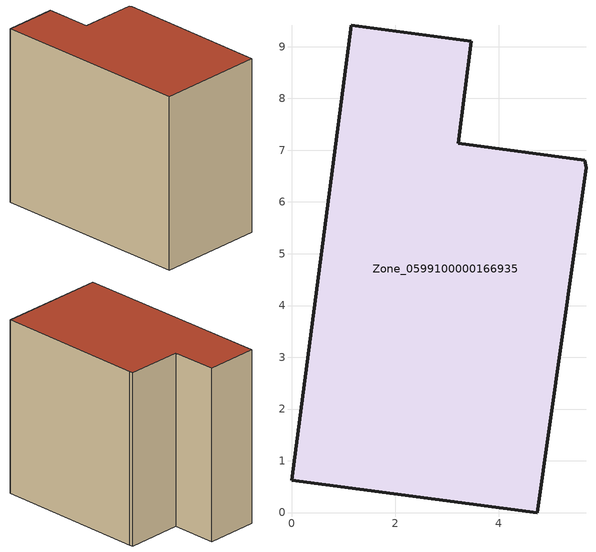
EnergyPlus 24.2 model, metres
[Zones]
Zone_0599100000166935
 floor ground (C_G): 0,0.62 1.16,9.41 3.47,9.11 3.22,7.13 5.67,6.81 5.69,6.66 4.75,0 z2.54
 wall outside (C_F): 1.16,9.41 0,0.62 4.75,0 5.69,6.66 5.67,6.81 3.22,7.13 3.47,9.11 1.16,9.41 z2.54:10.3
 roof outside (C_R): 3.47,9.11 1.16,9.41 0,0.62 4.75,0 5.69,6.66 5.67,6.81 3.22,7.13 z10.3
[BUILDING]
Pand.0599100000166935: North Axis=0; Terrain=City; Loads Convergence Tolerance Value=0.04; Temperature Convergence Tolerance Value=0.4; Solar Distribution=FullExterior; Maximum Number of Warmup Days=25; Minimum Number of Warmup Days=1
[Site:Location]
Rotterdam.The.Hague.AP_ZH_NLD Design_Conditions: Latitude=51.96; Longitude=4.45; Time Zone=1; Elevation=-4.5
[SITE:GROUNDTEMPERATURE:BUILDINGSURFACE]
18, 18, 18, 18, 18, 18, 18, 18, 18, 18, 18, 18
[MATERIAL] Thermal Absorptance=0.9; Solar Absorptance=0.7; Visible Absorptance=0.7
Name | Roughness | Thickness | Conductivity | Density | Specific Heat
G.TC.1946 | MediumSmooth | 0.15 | 1 | 540 | 1210
F.TC.1946 | Rough | 0.3 | 0.857143 | 1920 | 840
R.TC.1946 | MediumRough | 0.2 | 0.909091 | 1500 | 1000
[CONSTRUCTION]
C_G: G.TC.1946
C_F: F.TC.1946
C_R: R.TC.1946
[ZONE]
Zone_0599100000166935: Type=1; Multiplier=1; Ceiling Height=Autocalculate; Volume=Autocalculate; Floor Area=autocalculate; Part of Total Floor Area=Yes
[ZONEINFILTRATION:DESIGNFLOWRATE]
Infil_Zone_0599100000166935: Zone or ZoneList or Space or SpaceList=Zone_0599100000166935; Schedule=AlwaysOn; Design Flow Rate Calculation Method=Flow/Area; Flow Rate per Floor Area=0.003; Constant Term Coefficient=1; Temperature Term Coefficient=0; Velocity Term Coefficient=0; Velocity Squared Term Coefficient=0
[HVACTEMPLATE:ZONE:IDEALLOADSAIRSYSTEM]
Zone_0599100000166935: Maximum Heating Supply Air Temperature=50; Minimum Cooling Supply Air Temperature=13; Maximum Heating Supply Air Humidity Ratio=0.0156; Minimum Cooling Supply Air Humidity Ratio=0.0077; Heating Limit=NoLimit; Cooling Limit=NoLimit; Dehumidification Control Type=ConstantSensibleHeatRatio; Cooling Sensible Heat Ratio=0.7; Dehumidification Setpoint=60; Humidification Control Type=None; Humidification Setpoint=30; Outdoor Air Method=None; Outdoor Air Flow Rate per Person=0.00944; Outdoor Air Flow Rate per Zone Floor Area=0; Outdoor Air Flow Rate per Zone=0; Demand Controlled Ventilation Type=None; Outdoor Air Economizer Type=NoEconomizer; Heat Recovery Type=None; Sensible Heat Recovery Effectiveness=0.7; Latent Heat Recovery Effectiveness=0.65
[ZONECONTROL:THERMOSTAT]
ThermostatControl_Zone_0599100000166935: Zone or ZoneList=Zone_0599100000166935; Control Type Schedule=DualSetpointControlType; Control 1=Thermostat_Zone_0599100000166935; Temperature Difference Between Cutout And Setpoint=0
[THERMOSTATSETPOINT:DUALSETPOINT]
Thermostat_Zone_0599100000166935: Heating Setpoint Temperature Schedule=HeatingSetpoint_Zone_0599100000166935; Cooling Setpoint Temperature Schedule=CoolingSetpoint_Zone_0599100000166935
[SCHEDULE:COMPACT]
HeatingSetpoint_Zone_0599100000166935: Through: 12/31, For: AllDays, Until: 24:00, 21
CoolingSetpoint_Zone_0599100000166935: Through: 12/31, For: AllDays, Until: 24:00, 24
DualSetpointControlType: Through: 12/31, For: AllDays, Until: 24:00, 4
AlwaysOn: Through: 12/31, For: AllDays, Until: 24:00, 1
